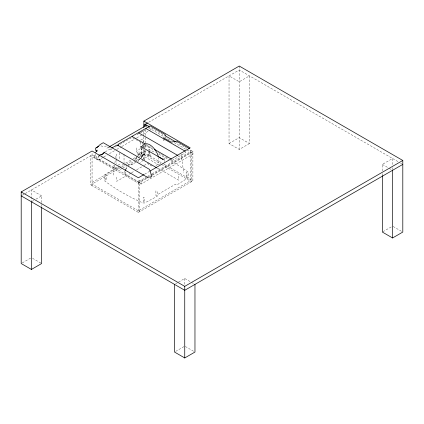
<?xml version="1.0" encoding="UTF-8"?>
<svg xmlns="http://www.w3.org/2000/svg" width="424" height="424" viewBox="0 0 424 424"><rect width="100%" height="100%" fill="white"/><g stroke="black" fill="none" stroke-linecap="round" stroke-linejoin="round"><path stroke-width="0.32" stroke-dasharray="2.12 1.59" d="M124.889 172.759L124.889 171.005M141.309 157.68L141.929 148.093M142.183 144.261L142.305 142.342M142.549 155.391L140.953 157.94M113.288 175.091L114.581 165.397M114.925 162.811L115.27 160.23M115.614 157.643L115.789 156.35M141.393 147.616C140.413 152.121 142.268 156.732 144.801 160.399M113.441 166.15L114.422 165.079M136.173 157.182L135.505 160.06M143.354 159.196L144.022 156.7L143.683 154.681L138.95 151.601L138.245 151.713L137.514 152.725L137.514 153.589L140.757 155.55M125.34 173.713L125.721 172.006M164.708 138.908L163.431 141.25L163.431 138.929M142.936 160.023L141.865 161.507L139.947 163.002M141.022 157.982L142.469 156.064L142.438 154.893M137.662 154.877L140.227 153.138L141.913 153.287M139.994 158.873L137.106 161.401M140.604 158.385L137.477 161.21M22.334 195.215L24.608 193.901M25.175 193.572L92.066 154.956L139.766 182.495L139.766 211.608L92.066 184.069L92.066 152.333M148.638 122.292L239.258 69.976L398.258 161.772M106.901 148.183L108.602 147.202M105.237 151.819L111.157 148.4M99.338 156.286L98.31 156.88L98.31 157.548L94.494 155.348L94.494 157.866L98.31 160.065L98.31 159.201L113.441 167.936L114.65 167.719M111.857 149.057L110.717 149.72L110.717 148.421L106.493 145.978L103.785 146.46L100.276 145.787M115.275 147.086L116.415 146.428M119.833 144.457L131.228 137.874M140.916 132.283L143.195 130.968M148.326 128.006L150.032 127.02M137.005 134.662L138.123 134.016M140.355 132.723L145.946 129.5M103.138 157.283L98.585 159.912L94.769 157.707L94.769 155.189L95.522 154.755L95.114 154.516M103.705 156.954L107.124 154.983M109.397 153.668L116.229 149.725M116.796 149.396L121.349 146.768M121.916 146.439L136.146 138.224M136.714 137.895L142.406 134.609M142.973 134.281L150.372 130.009L150.372 127.492M31.991 201.442L33.692 200.457M35.966 199.148L41.642 195.867L41.642 203.753M140.752 140.079L142.453 139.099L143.137 139.491L143.137 142.056M144.452 147.573L146.953 146.132L149.476 147.589L149.476 150.631M143.137 148.464L141.431 149.444L140.752 149.052L140.752 141.362M117.994 165.212L119.626 164.268L119.626 163.002M92.066 182.495L118.248 167.379M118.815 167.051L123.368 164.422M125.647 163.108L130.767 160.15M133.046 158.836L136.459 156.864M137.026 156.536L143.858 152.592L163.378 163.865M121.094 167.31L90.704 184.853L90.704 155.741L138.404 183.279L148.305 177.566M121.662 166.982L125.647 164.682M126.214 164.353L132.474 160.738M134.752 159.424L138.733 157.124M139.305 156.795L145.22 153.382L145.22 150.732M122.123 168.418L120.427 169.399L115.407 168.047L104.394 174.98L104.103 180.248L104.442 180.735C116.271 189.687 129.331 196.969 142.893 202.937L144.658 202.979L157.214 196.317L157.214 191.595L155.91 190.842L155.91 195.565L175.668 184.154L176.967 184.901L188.378 177.614L188.203 172.192L183.714 168.826L170.628 160.585M122.69 168.095L127.216 165.482M127.783 165.153L135.134 160.908M135.701 160.579L138.531 158.947L138.531 161.899M130.926 173.087L116.627 181.345L116.627 176.623M131.498 172.759L134.36 171.111M136.645 169.786L143.508 165.826M144.081 165.493L148.654 162.853M155.926 165.699C158.624 164.152 158.958 160.595 158.454 157.818M144.663 174.158L149.216 171.529M172.038 160.463L185.659 152.598L185.659 151.495M146.942 176.776L138.404 181.705L138.404 212.392L90.704 184.853L92.331 185.447M147.51 176.448L151.495 174.147M152.062 173.819L190.196 151.808L190.196 180.921L138.404 210.818M124.889 173.628L124.889 174.545L138.653 182.336M146.619 177.942L138.653 182.537L141.176 183.995L192.962 154.097L192.962 151.532L190.44 150.075L190.44 152.64L151.172 175.313M147.192 177.614L150.605 175.642M148.872 177.237L151.718 175.594M152.29 175.266L192.888 151.787L189.48 149.82M22.334 262.885L30.851 257.967M229.034 143.545L239.258 137.646L249.476 143.545L249.476 75.875L239.258 81.779L229.034 75.875L229.034 143.545L239.258 149.449L249.476 143.545M138.404 212.392L192.888 180.9L192.888 151.787M175.658 283.736L177.926 282.421M178.499 282.093L184.742 278.489L190.991 282.093M382.358 170.967L382.358 164.395L392.576 158.497L392.576 165.063M175.658 351.401L184.175 346.482M382.925 231.737L392.576 226.162M137.758 155.163L146.068 150.806M135.913 162.403L130.608 164.751L128.143 165.079M133.274 163.871L130.677 164.788L128.212 165.116M114.883 167.676L118.937 166.939M148.342 149.752L149.55 149.868L155.327 152.47M143.858 149.317L143.858 154.166L145.75 153.997M150.064 156.18C153.287 155.624 146.412 151.14 149.884 156.074M152.031 166.044L149.534 164.904M158.756 154.198L169.558 159.97M400.526 163.086L401.666 163.738M382.358 164.395L388.601 168.005M389.174 168.328L391.442 169.642M393.149 226.49L402.233 231.737M151.463 127.873L164.512 135.404M175.865 141.961L186.645 148.183M146.148 126.373L147.859 127.364M148.432 127.698L171.317 140.906M174.174 142.559L191.558 152.592L191.558 181.705L162.164 164.735M146.238 144.616L153.08 148.57M132.68 137.736L140.662 142.347M144.658 144.653L154.357 150.255M158.348 152.561L163.484 155.523M165.763 156.838L168.047 158.157M164.003 160.383L164.152 160.468A2.417 1.394 0 0 1 164.682 161.608M163.881 164.152L192.888 180.9M143.858 154.166L161.592 164.406M157.707 168.079L178.637 180.163L178.637 175.441M124.1 165.402L124.031 163.42M138.516 180.094L141.038 181.509L141.038 184.074L138.516 182.415M41.642 195.867L31.424 189.968L31.424 201.135M191.558 282.421L193.826 283.736M32.558 258.29L41.075 263.209M185.309 346.482L193.826 351.401M113.828 167.575L113.441 167.019M148.034 163.839L149.025 164.613M142.342 154.781L142.607 155.237M181.069 154.341L183.793 172.913M392.576 167.692L392.576 169.664M382.358 173.596L382.358 174.905M239.258 66.043L239.258 149.449M184.742 278.489L184.742 285.055M178.297 155.751L178.297 156.255M171.906 159.44L171.906 160.617M164.719 157.823L164.719 161.364M157.066 168.005L157.066 168.964M149.476 151.241L149.476 154.278L146.476 156.011L143.953 154.553L143.953 149.688M149.248 151.394L149.248 155.523L148.4 155.523L148.4 150.801M145.22 129.559L145.22 136.841M145.22 137.498L145.22 144.118M145.22 144.78L145.22 148.087M144.224 145.321L144.224 147.245M144.224 149.804L144.224 160.691M143.858 130.958L143.858 136.199M143.858 136.857L143.858 142.756M143.858 145.379L143.858 148.66M143.137 145.898L143.137 147.822M136.539 147.928L136.539 151.469M136.194 156.647L136.194 160.776M124.031 154.347L124.031 162.774M119.626 152.857L119.626 159.832M116.218 154.039L116.218 158.475M116.218 159.111L116.218 163.547M98.448 155.741L98.448 156.959M41.642 204.41L41.642 206.382M164.395 162.063A2.417 1.394 0 0 1 164.152 162.265M159.62 164.533A2.417 1.394 0 0 1 157.643 164.226L137.106 152.37A2.417 1.394 0 0 1 137.106 150.573L140.503 148.612A2.417 1.394 0 0 1 141.643 148.305M105.56 180.216L105.555 175.541L106.403 175.541L106.403 180.258L105.56 180.216M143.301 202.004L143.291 197.33L144.144 197.33L144.144 202.047L143.317 201.967M186.141 177.269L186.136 172.589L186.989 172.589L186.989 177.312L186.141 177.269"/><path stroke-width="0.64" d="M103.642 153.562L103.642 152.741L104.707 152.126M141.563 147.17C146.561 137.588 157.511 150.414 158.237 156.71M125.175 170.475L126.617 167.83M96.545 147.944L100.228 144.467L103.27 142.708L149.508 169.404L151.856 176.363L149.826 177.534M95.464 152.38L96.513 151.522L96.985 149.974L96.985 151.288M98.829 146.232L95.522 148.146L95.522 150.112L96.826 151.421M41.642 207.039L41.642 263.537L31.424 269.441L21.2 263.537L21.2 191.934L92.066 151.018L138.404 177.773L144.096 174.487M143.858 127.677L143.858 121.121L239.258 66.043L402.8 160.463L402.8 232.066L392.576 237.965L382.358 232.066L382.358 175.562M147.499 122.949L143.858 125.053L145.575 126.045M109.737 146.55L146.556 125.287M98.993 155.423L100.631 154.479L101.071 154.739L104.081 152.995M111.703 148.087L117.135 144.95L156.493 167.676M132.108 136.305L138.362 132.696L177.725 155.423M145.946 128.318L150.17 125.88L165.159 134.535L165.159 135.754M138.362 133.2L139.475 132.558L139.475 132.055L145.729 128.44L185.092 151.167M101.129 155.009L103.138 153.848M117.554 145.771L118.694 145.114M163.706 158.979L163.039 159.366L140.858 146.556M149.789 171.201L190.196 147.87L143.858 121.121M21.2 191.934L184.742 286.354L402.8 160.463M402.8 164.395L184.742 290.292L21.2 195.867M174.524 284.387L174.524 352.058L184.742 357.957L194.966 352.058L194.966 284.387M189.539 148.607L176.607 141.144L171.111 142.141L163.431 137.71M145.22 124.269L149.19 126.559M165.079 135.733L175.298 141.632M145.093 143.959L131.975 136.385L118.211 144.33L118.211 145.289M154.225 149.227L171.338 159.106M158.592 156.848L163.139 159.477M104.044 152.274L148.278 177.815M392.576 170.3L392.576 237.965M184.742 286.354L184.742 357.957M31.424 201.771L31.424 269.441"/></g></svg>
